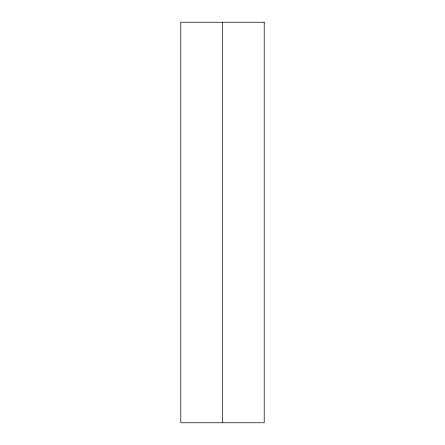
<?xml version="1.0" encoding="UTF-8"?>
<svg xmlns="http://www.w3.org/2000/svg" width="445" height="445" viewBox="0 0 445 445"><rect width="100%" height="100%" fill="white"/><g stroke="black" fill="none" stroke-linecap="round" stroke-linejoin="round"><path stroke-width="0.67" d="M222.5 22.25L222.5 422.75M264.219 22.25L180.781 22.25L180.781 422.75L264.219 422.75L264.219 22.25"/></g></svg>
